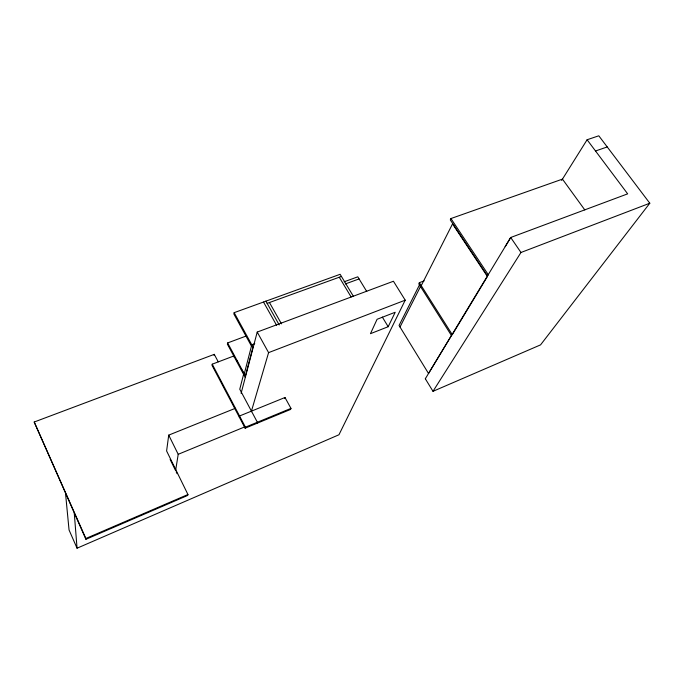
<?xml version="1.0" encoding="UTF-8"?>
<svg xmlns="http://www.w3.org/2000/svg" width="684" height="684" viewBox="0 0 684 684"><rect width="100%" height="100%" fill="white"/><g stroke="black" fill="none" stroke-linecap="round" stroke-linejoin="round"><path stroke-width="1.03" d="M235.424 408.28L168.717 435.127L166.605 450.961L187.938 494.515L187.767 495.404L85.919 539.308L34.2 422.019L214.272 354.355L218.23 361.819M175.6 470.626L178.208 454.304L168.717 435.127M233.979 356.962L234.244 355.825L212.228 364.179L212.006 365.307L245.137 428.193L290.58 409.434L290.965 408.391L284.989 397.507L239.537 415.983L239.255 417.026M214.058 355.458L214.272 354.355M246.65 335.844L227.635 342.94L227.379 344.137L245.291 377.44M353.286 296.146L340.136 274.293L234.167 312.656L233.877 313.99L251.464 346.121M243.607 374.31L239.759 389.222L257.364 422.25L257.039 423.276M244.273 373.857L251.797 344.839L254.747 343.727M245.402 375.943L252.994 347.019L234.167 312.656M241.101 393.36L257.218 332.065L393.437 281.244L405.219 300.173L338.965 434.759L77.053 548.2L69.05 529.972L65.519 493.318M245.137 428.193L245.436 427.167L212.228 364.179M251.267 411.742L268.59 352.628L257.218 332.065M284.612 398.567L284.989 397.507M388.187 326.713L395.207 312.255L377.089 319.283L370.454 333.689L388.187 326.713L382.322 317.068M450.944 218.547L450.286 219.872L487.504 275.917L488.256 274.669L450.944 218.547L562.453 179.123L584.803 209.92M424.14 280.876L419.36 282.68L418.788 283.826L451.44 335.502M400.012 327.012L420.523 286.476L419.497 284.852L399.063 325.473L428.526 373.49L452.107 334.399M421.241 285.664L452.526 223.907L487.427 276.481L452.286 334.681L419.36 282.68M505.168 246.676L510.709 237.485L627.664 193.854L587.103 139.758L598.799 135.8L649.8 203.225L540.557 344.873L432.998 391.316L425.328 378.774L510.709 237.485L520.977 252.482L432.998 391.316M561.624 180.448L587.103 139.758M85.919 539.308L85.876 538.479L187.938 494.515M425.328 378.774L425.593 378.329M245.436 427.167L290.965 408.391M178.208 454.304L245.146 426.722M268.59 352.628L405.219 300.173M520.977 252.482L649.8 203.225M344.12 281.808L357.8 276.815L366.744 291.504M345.394 283.928L359.083 278.918M267.136 303.363L341.436 276.447M595.525 150.984L607.23 146.949M339.264 277.234L351.114 296.959M269.453 302.525L281.492 323.84M265.871 301.105L279.2 324.917M263.52 302.063L276.61 325.319M227.635 342.94L245.59 376.294M236.732 360.451L237.724 362.298M241.213 368.779L243.205 372.472M170.119 459.46L175.266 469.942M176.19 471.823L177.113 473.713M34.2 422.019L85.876 538.479M74.265 513.034L77.053 548.2"/></g></svg>
